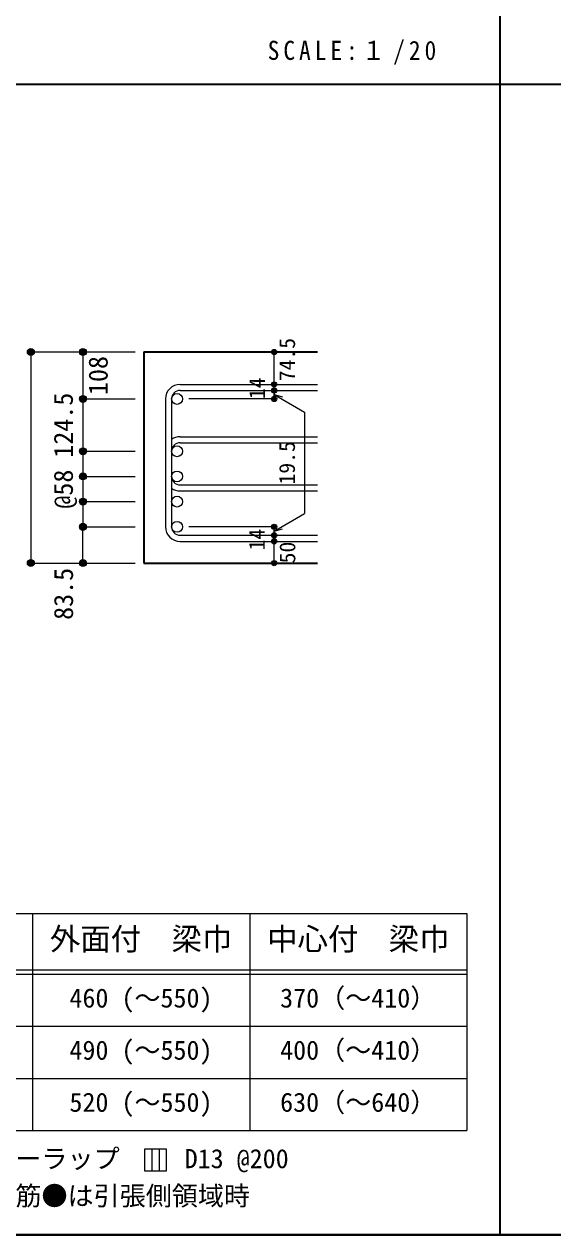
# Model space of a CAD drawing. Units: millimetres at full size, sheet at 1:20; some dimension numbers follow another scale. Extents: x -3982 to 3969, y -2797 to 2801.
# Drawn here: x -1844 to -628, y -2797 to -10 of the extents above; entities that cross this region are included whole.
import ezdxf
from ezdxf.enums import TextEntityAlignment as Align

# ---------------------------------------------------------------- set-up
doc = ezdxf.new("R2010")
doc.units = ezdxf.units.MM
doc.header["$LTSCALE"] = 20
doc.header["$PDMODE"] = 32
doc.header["$PDSIZE"] = 12
for name, color, linetype, lineweight in [('6-1_躯体線', 2, 'Continuous', 35), ('6-5_梁主筋', 7, 'Continuous', 18), ('6-6_S.T.P.', 7, 'Continuous', 18), ('6-7_文字', 7, 'Continuous', 18), ('6-D_寸法', 4, 'Continuous', 9), ('6-E_枠', 7, 'Continuous', 18), ('F-0_枠', 6, 'Continuous', 40)]:
    doc.layers.add(name, color=color, linetype=linetype, lineweight=lineweight)
doc.styles.add('ＭＳ ゴシック', font='')
doc.styles.get('ＭＳ ゴシック').set_extended_font_data('MS Gothic')

msp = doc.modelspace()

# ---------------------------------------------------------------- linework, layer by layer
at = {"layer": '6-1_躯体線'}
for p, q in [((-1569.2, -764.67), (-1169.2, -764.67)), ((-1569.2, -764.67), (-1569.2, -1250.67)), ((-1569.2, -1250.67), (-1169.2, -1250.67))]:
    msp.add_line(p, q, dxfattribs=at)
at = {"layer": '6-5_梁主筋', "color": 3, "lineweight": 25}
for centre in [(-1492.7, -872.81), (-1492.7, -993.17), (-1492.7, -1051.17), (-1492.7, -1109.17), (-1492.7, -1167.17)]:
    msp.add_circle(centre, 12.5, dxfattribs=at)
at = {"layer": '6-6_S.T.P.'}
for p, q in [((-1485.7, -839.31), (-1169.2, -839.31)), ((-1485.7, -853.31), (-1169.2, -853.31)), ((-1519.2, -872.81), (-1519.2, -1167.17)), ((-1505.2, -872.81), (-1505.2, -1167.17)), ((-1485.7, -959.67), (-1169.2, -959.67)), ((-1485.7, -973.67), (-1169.2, -973.67)), ((-1485.7, -1070.67), (-1169.2, -1070.67)), ((-1485.7, -1084.67), (-1169.2, -1084.67)), ((-1485.7, -1186.67), (-1169.2, -1186.67)), ((-1485.7, -1200.67), (-1169.2, -1200.67))]:
    msp.add_line(p, q, dxfattribs=at)
for centre, radius, start, end in [((-1485.7, -872.81), 33.5, 90, 180), ((-1485.7, -872.81), 19.5, 90, 180), ((-1485.7, -993.17), 33.5, 90, 125.59765), ((-1485.7, -993.17), 19.5, 90, 180), ((-1485.7, -1051.17), 19.5, 180, 270), ((-1485.7, -1051.17), 33.5, 234.40235, 270), ((-1485.7, -1167.17), 33.5, 180, 270), ((-1485.7, -1167.17), 19.5, 180, 270)]:
    msp.add_arc(centre, radius, start, end, dxfattribs=at)
at = {"layer": '6-7_文字'}
for p, q in [((-1550.51, -2599.99), (-1550.51, -2649.99)), ((-1533.84, -2599.99), (-1533.84, -2649.99))]:
    msp.add_line(p, q, dxfattribs=at)
msp.add_lwpolyline([(-1567.17, -2649.99), (-1517.17, -2649.99), (-1517.17, -2599.99), (-1567.17, -2599.99)], close=True, dxfattribs=at)
at = {"layer": '6-D_寸法'}
for p, q in [((-1829.2, -764.67), (-1829.2, -1250.67)), ((-1709.2, -764.67), (-1709.2, -872.81)), ((-1269.2, -838.73), (-1269.2, -764.67)), ((-1269.2, -853.31), (-1269.2, -839.31)), ((-1269.2, -862.48), (-1199.14, -902.93)), ((-1269.2, -862.48), (-1249.88, -867.66)), ((-1709.2, -872.81), (-1589.2, -872.81)), ((-1269.2, -872.81), (-1465.29, -872.81)), ((-1199.14, -902.93), (-1199.14, -1136.47)), ((-1709.2, -993.17), (-1589.2, -993.17)), ((-1709.2, -993.17), (-1709.2, -1167.17)), ((-1709.2, -1051.17), (-1589.2, -1051.17)), ((-1709.2, -1051.17), (-1709.2, -1109.17)), ((-1709.2, -1109.17), (-1589.2, -1109.17)), ((-1709.2, -1109.17), (-1709.2, -1167.17)), ((-1269.2, -1176.92), (-1199.14, -1136.47)), ((-1709.2, -1167.17), (-1589.2, -1167.17)), ((-1709.2, -1250.67), (-1709.2, -1167.17)), ((-1269.2, -1167.17), (-1465.29, -1167.17)), ((-1269.2, -1186.67), (-1269.2, -1167.17)), ((-1269.2, -1176.92), (-1249.88, -1171.75)), ((-1269.2, -1200.67), (-1269.2, -1186.67)), ((-1269.2, -1250.67), (-1269.2, -1200.67)), ((-1829.2, -1250.67), (-1719.33, -1250.67)), ((-1829.2, -1250.67), (-1709.2, -1250.67)), ((-1709.2, -1250.67), (-1589.2, -1250.67))]:
    msp.add_line(p, q, dxfattribs=at)
for points in [[(-1829.2, -764.67), (-1709.2, -764.67), (-1589.2, -764.67)], [(-1269.2, -852.73), (-1269.2, -872.81), (-1269.2, -852.73)], [(-1709.2, -872.81), (-1709.2, -993.17), (-1709.2, -1051.17)]]:
    msp.add_lwpolyline(points, dxfattribs=at)
for centre, radius in [((-1829.2, -764.67), 8), ((-1829.2, -764.67), 7.2), ((-1829.2, -764.67), 6.4), ((-1829.2, -764.67), 5.6), ((-1829.2, -764.67), 4.8), ((-1829.2, -764.67), 4), ((-1829.2, -764.67), 3.2), ((-1829.2, -764.67), 2.4), ((-1829.2, -764.67), 1.6), ((-1829.2, -764.67), 0.8), ((-1709.2, -764.67), 8), ((-1709.2, -764.67), 7.2), ((-1709.2, -764.67), 6.4), ((-1709.2, -764.67), 5.6), ((-1709.2, -764.67), 4.8), ((-1709.2, -764.67), 4), ((-1709.2, -764.67), 3.2), ((-1709.2, -764.67), 2.4), ((-1709.2, -764.67), 1.6), ((-1709.2, -764.67), 0.8), ((-1269.2, -764.67), 4), ((-1269.2, -764.67), 3.6), ((-1269.2, -764.67), 3.2), ((-1269.2, -764.67), 2.8), ((-1269.2, -764.67), 2.4), ((-1269.2, -764.67), 2), ((-1269.2, -764.67), 1.6), ((-1269.2, -764.67), 1.2), ((-1269.2, -764.67), 0.8), ((-1269.2, -764.67), 0.4), ((-1269.2, -839.31), 4), ((-1269.2, -839.31), 3.6), ((-1269.2, -853.31), 4), ((-1269.2, -853.31), 3.6), ((-1269.2, -839.31), 3.2), ((-1269.2, -853.31), 3.2), ((-1269.2, -839.31), 2.8), ((-1269.2, -853.31), 2.8), ((-1269.2, -839.31), 2.4), ((-1269.2, -853.31), 2.4), ((-1269.2, -839.31), 2), ((-1269.2, -853.31), 2), ((-1269.2, -839.31), 1.6), ((-1269.2, -853.31), 1.6), ((-1269.2, -839.31), 1.2), ((-1269.2, -853.31), 1.2), ((-1269.2, -839.31), 0.8), ((-1269.2, -853.31), 0.8), ((-1269.2, -839.31), 0.4), ((-1269.2, -853.31), 0.4), ((-1709.2, -872.81), 8), ((-1709.2, -872.81), 7.2), ((-1709.2, -872.81), 6.4), ((-1709.2, -872.81), 5.6), ((-1709.2, -872.81), 4.8), ((-1709.2, -872.81), 4), ((-1709.2, -872.81), 3.2), ((-1709.2, -872.81), 2.4), ((-1709.2, -872.81), 1.6), ((-1709.2, -872.81), 0.8), ((-1269.2, -872.81), 4), ((-1269.2, -872.81), 3.6), ((-1269.2, -872.81), 3.2), ((-1269.2, -872.81), 2.8), ((-1269.2, -872.81), 2.4), ((-1269.2, -872.81), 2), ((-1269.2, -872.81), 1.6), ((-1269.2, -872.81), 1.2), ((-1269.2, -872.81), 0.8), ((-1269.2, -872.81), 0.4), ((-1709.2, -993.17), 8), ((-1709.2, -993.17), 7.2), ((-1709.2, -993.17), 6.4), ((-1709.2, -993.17), 5.6), ((-1709.2, -993.17), 4.8), ((-1709.2, -993.17), 4), ((-1709.2, -993.17), 3.2), ((-1709.2, -993.17), 2.4), ((-1709.2, -993.17), 1.6), ((-1709.2, -993.17), 0.8), ((-1709.2, -1051.17), 8), ((-1709.2, -1051.17), 7.2), ((-1709.2, -1051.17), 6.4), ((-1709.2, -1051.17), 5.6), ((-1709.2, -1051.17), 4.8), ((-1709.2, -1051.17), 4), ((-1709.2, -1051.17), 3.2), ((-1709.2, -1051.17), 2.4), ((-1709.2, -1051.17), 1.6), ((-1709.2, -1051.17), 0.8), ((-1709.2, -1109.17), 8), ((-1709.2, -1109.17), 7.2), ((-1709.2, -1109.17), 6.4), ((-1709.2, -1109.17), 5.6), ((-1709.2, -1109.17), 4.8), ((-1709.2, -1109.17), 4), ((-1709.2, -1109.17), 3.2), ((-1709.2, -1109.17), 2.4), ((-1709.2, -1109.17), 1.6), ((-1709.2, -1109.17), 0.8), ((-1709.2, -1167.17), 8), ((-1709.2, -1167.17), 7.2), ((-1709.2, -1167.17), 6.4), ((-1709.2, -1167.17), 5.6), ((-1709.2, -1167.17), 4.8), ((-1709.2, -1167.17), 4), ((-1709.2, -1167.17), 3.2), ((-1709.2, -1167.17), 2.4), ((-1709.2, -1167.17), 1.6), ((-1709.2, -1167.17), 0.8), ((-1269.2, -1167.17), 4), ((-1269.2, -1167.17), 3.6), ((-1269.2, -1167.17), 3.2), ((-1269.2, -1167.17), 2.8), ((-1269.2, -1167.17), 2.4), ((-1269.2, -1167.17), 2), ((-1269.2, -1167.17), 1.6), ((-1269.2, -1167.17), 1.2), ((-1269.2, -1167.17), 0.8), ((-1269.2, -1167.17), 0.4), ((-1269.2, -1186.67), 4), ((-1269.2, -1200.67), 4), ((-1269.2, -1186.67), 3.6), ((-1269.2, -1200.67), 3.6), ((-1269.2, -1186.67), 3.2), ((-1269.2, -1200.67), 3.2), ((-1269.2, -1186.67), 2.8), ((-1269.2, -1200.67), 2.8), ((-1269.2, -1186.67), 2.4), ((-1269.2, -1200.67), 2.4), ((-1269.2, -1186.67), 2), ((-1269.2, -1186.67), 1.6), ((-1269.2, -1186.67), 1.2), ((-1269.2, -1186.67), 0.8), ((-1269.2, -1186.67), 0.4), ((-1269.2, -1200.67), 2), ((-1269.2, -1200.67), 1.6), ((-1269.2, -1200.67), 1.2), ((-1269.2, -1200.67), 0.8), ((-1269.2, -1200.67), 0.4), ((-1829.2, -1250.67), 8), ((-1829.2, -1250.67), 7.2), ((-1829.2, -1250.67), 6.4), ((-1829.2, -1250.67), 5.6), ((-1829.2, -1250.67), 4.8), ((-1829.2, -1250.67), 4), ((-1829.2, -1250.67), 3.2), ((-1829.2, -1250.67), 2.4), ((-1829.2, -1250.67), 1.6), ((-1829.2, -1250.67), 0.8), ((-1709.2, -1250.67), 8), ((-1709.2, -1250.67), 7.2), ((-1709.2, -1250.67), 6.4), ((-1709.2, -1250.67), 5.6), ((-1709.2, -1250.67), 4.8), ((-1709.2, -1250.67), 4), ((-1709.2, -1250.67), 3.2), ((-1709.2, -1250.67), 2.4), ((-1709.2, -1250.67), 1.6), ((-1709.2, -1250.67), 0.8), ((-1269.2, -1250.67), 4), ((-1269.2, -1250.67), 3.6), ((-1269.2, -1250.67), 3.2), ((-1269.2, -1250.67), 2.8), ((-1269.2, -1250.67), 2.4), ((-1269.2, -1250.67), 2), ((-1269.2, -1250.67), 1.6), ((-1269.2, -1250.67), 1.2), ((-1269.2, -1250.67), 0.8), ((-1269.2, -1250.67), 0.4)]:
    msp.add_circle(centre, radius, dxfattribs=at)
at = {"layer": '6-D_寸法', "color": 7}
for p in [(-1829.2, -764.67), (-1709.2, -764.67), (-1269.2, -764.67), (-1269.2, -839.31), (-1269.2, -853.31), (-1709.2, -872.81), (-1269.2, -872.81), (-1709.2, -993.17), (-1709.2, -1051.17), (-1709.2, -1109.17), (-1709.2, -1167.17), (-1709.2, -1167.17), (-1269.2, -1167.17), (-1269.2, -1186.67), (-1269.2, -1200.67), (-1829.2, -1250.67), (-1709.2, -1250.67), (-1269.2, -1250.67)]:
    msp.add_point(p, dxfattribs=at)
at = {"layer": '6-E_枠', "color": 3, "lineweight": 25}
for p, q in [((-2267.02, -2056.95), (-825.33, -2056.95)), ((-825.33, -2056.95), (-825.33, -2556.95)), ((-2267.02, -2556.95), (-825.33, -2556.95))]:
    msp.add_line(p, q, dxfattribs=at)
at = {"layer": '6-E_枠'}
for p, q in [((-1825.33, -2056.95), (-1825.33, -2556.95)), ((-1325.33, -2056.95), (-1325.33, -2556.95)), ((-2267.02, -2186.95), (-825.33, -2186.95)), ((-2267.02, -2196.95), (-825.33, -2196.95)), ((-2267.02, -2316.95), (-825.33, -2316.95)), ((-2267.02, -2436.95), (-825.33, -2436.95))]:
    msp.add_line(p, q, dxfattribs=at)
at = {"layer": 'F-0_枠', "color": 2, "lineweight": 35}
for p, q in [((-749.76, 2800.77), (-749.76, -2796.83)), ((-3981.92, -148.03), (2482.4, -148.03))]:
    msp.add_line(p, q, dxfattribs=at)
at = {"layer": 'F-0_枠'}
msp.add_line((3969.4, -2796.83), (-3981.92, -2796.83), dxfattribs=at)

# ---------------------------------------------------------------- texts
at = {"layer": '6-7_文字', "color": 2, "style": 'ＭＳ ゴシック'}
for s, p in [('外面付\u3000梁巾', (-1785.33, -2156.95)), ('中心付\u3000梁巾', (-1285.33, -2156.95))]:
    msp.add_text(s, height=51.32, dxfattribs=at).set_placement(p, align=Align.BOTTOM_LEFT)
at = {"layer": '6-7_文字', "style": 'ＭＳ ゴシック'}
for s, p in [('460 (～550)', (-1740.33, -2286.95)), ('370（～410）', (-1255.33, -2286.95)), ('490 (～550)', (-1740.33, -2406.95)), ('400（～410）', (-1255.33, -2406.95)), ('520 (～550)', (-1740.33, -2526.95)), ('630（～640）', (-1255.33, -2526.95)), ('※ 基礎梁スターラップ     D13 @200', (-2254.64, -2656.67)), ('※ 柱型立上り筋●は引張側領域時', (-2254.64, -2742.34))]:
    msp.add_text(s, height=43.99, dxfattribs=at).set_placement(p, align=Align.BOTTOM_LEFT)
at = {"layer": '6-7_文字', "color": 2, "insert": (-1283.99, -103.03), "char_height": 43.99, "attachment_point": 7, "style": 'ＭＳ ゴシック'}
msp.add_mtext('\\T1.34;\\W0.9;SCALE:１/20', dxfattribs=at)
at = {"layer": '6-D_寸法', "style": 'ＭＳ ゴシック'}
for s, height, p in [('74.5', 36.66, (-1210.01, -832.04)), ('108', 43.99, (-1639.2, -863.74)), ('14', 36.66, (-1279.2, -873.2)), ('124.5', 43.99, (-1719.2, -1007.99)), ('19.5', 36.66, (-1210.22, -1069.7)), ('@58', 43.99, (-1719.2, -1125.17)), ('14', 36.66, (-1279.59, -1221.36)), ('50', 36.66, (-1209.38, -1251.27)), ('83.5', 43.99, (-1718.89, -1381.29))]:
    msp.add_text(s, height=height, rotation=90, dxfattribs=at).set_placement(p, align=Align.BOTTOM_LEFT)

doc.saveas('drawing.dxf')
